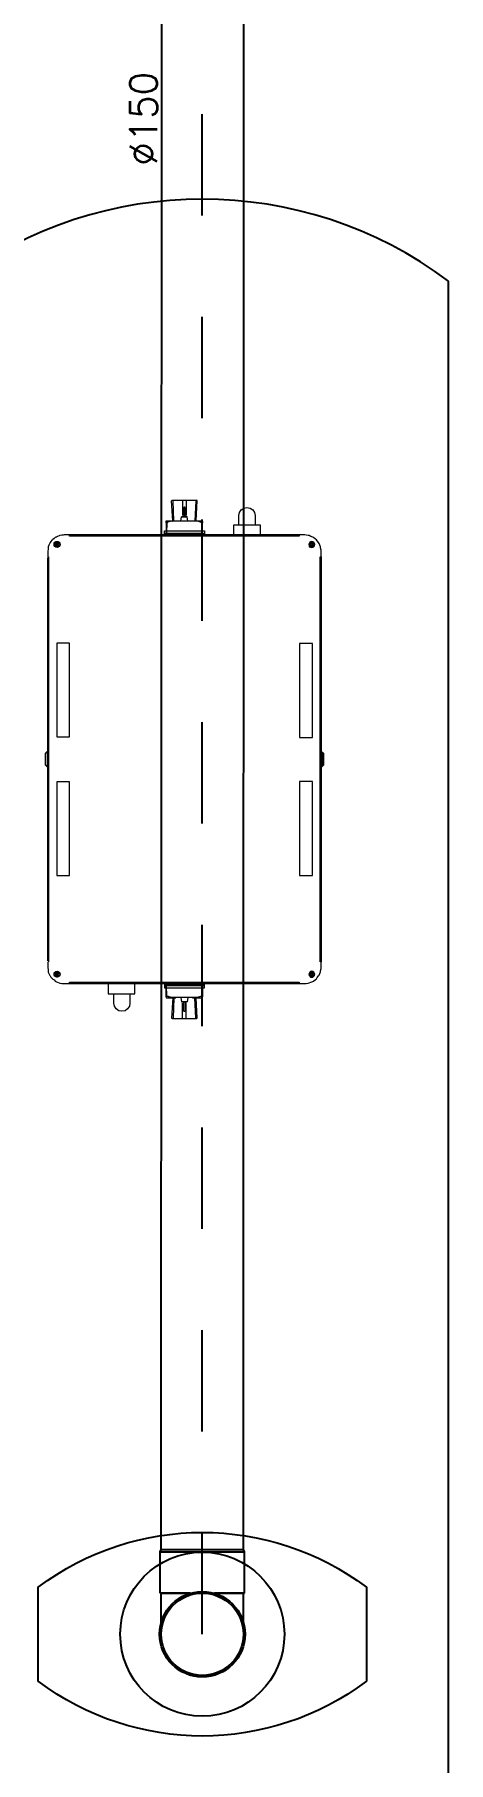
# Model space of a CAD drawing. Header units: millimetres. Extents: x 1111 to 1959, y -391 to -319.
# Drawn here: x 1527.572 to 1528.593, y -372.839 to -368.576 of the extents above; entities that cross this region are included whole.
import ezdxf
from ezdxf.enums import TextEntityAlignment as Align

# ---------------------------------------------------------------- set-up
doc = ezdxf.new("R2010")
doc.units = ezdxf.units.MM
doc.linetypes.add('LS', pattern=[0.5, 0.25, -0.25])
for name, color, linetype in [('08', 8, 'Continuous'), ('ARQ-PENA-FINA-CINZA', 8, 'Continuous'), ('LINHA_SIMETRIA', 8, 'LS'), ('Texto-Tubos', 7, 'Continuous'), ('TigreCad', 2, 'Continuous'), ('Tinterno', 9, 'Continuous')]:
    doc.layers.add(name, color=color, linetype=linetype)
doc.styles.add('TCTUBOS-TXT', font='txt.shx')

# ---------------------------------------------------------------- blocks, each defined once
blk = doc.blocks.new('BOMBA SUPERIOR')
at = {"layer": 'ARQ-PENA-FINA-CINZA', "lineweight": 5}
for p, q in [((807.7418351463534, 416.1247207604098), (807.7450471377882, 416.1279327518445)), ((807.7418351463534, 416.1236500965983), (807.7450471377882, 416.126862088033)), ((807.7450471377882, 416.1279327518445), (807.7669957459253, 416.1279327518445)), ((807.7450471377882, 416.126862088033), (807.7669957459253, 416.126862088033)), ((807.7669957459253, 416.1279327518445), (807.7702077373599, 416.1247207604098)), ((807.7669957459253, 416.126862088033), (807.7702077373599, 416.1236500965983)), ((807.3467580585591, 416.1006308246497), (807.3462227266533, 416.0979541651207)), ((807.3462227266533, 416.0979541651207), (807.3462227266533, 416.0936715098745)), ((807.3472933904648, 416.1027721522728), (807.3467580585591, 416.1017014884612)), ((807.3467580585591, 416.1017014884612), (807.3467580585591, 416.1006308246497)), ((807.3483640542764, 416.1054488118017), (807.3472933904648, 416.1027721522728)), ((807.3494347180881, 416.1075901394249), (807.3483640542764, 416.1054488118017)), ((807.3499700499938, 416.1086608032364), (807.3494347180881, 416.1075901394249)), ((807.3505053818996, 416.1097314670481), (807.3499700499938, 416.1086608032364)), ((807.3526467095227, 416.1118727946711), (807.3505053818996, 416.1097314670481)), ((807.3542527052399, 416.1140141222943), (807.3526467095227, 416.1118727946711)), ((807.3547880371457, 416.1150847861058), (807.3542527052399, 416.1140141222943)), ((807.3558587009575, 416.1161554499174), (807.3547880371457, 416.1150847861058)), ((807.3580000285806, 416.1177614456347), (807.3558587009575, 416.1161554499174)), ((807.3601413562037, 416.1193674413522), (807.3580000285806, 416.1177614456347)), ((807.3606766881093, 416.1091961351422), (807.3596060242978, 416.1065194756132)), ((807.3596060242978, 416.1065194756132), (807.3606766881093, 416.1043781479902)), ((807.3606766881093, 416.1199027732578), (807.3601413562037, 416.1193674413522)), ((807.362282683827, 416.1204381051637), (807.3606766881093, 416.1199027732578)), ((807.3633533476384, 416.1102667989537), (807.3606766881093, 416.1091961351422)), ((807.3606766881093, 416.1043781479902), (807.3633533476384, 416.1033074841786)), ((807.3612120200153, 416.1059841437075), (807.3612120200153, 416.1070548075191)), ((807.3612120200153, 416.1070548075191), (807.3628180157324, 416.1070548075191)), ((807.3612120200153, 416.1059841437075), (807.3612120200153, 416.1070548075191)), ((807.3628180157324, 416.1059841437075), (807.3612120200153, 416.1059841437075)), ((807.3644240114501, 416.1215087689752), (807.362282683827, 416.1204381051637)), ((807.3638886795441, 416.1086608032364), (807.3628180157324, 416.1086608032364)), ((807.3628180157324, 416.1086608032364), (807.3633533476384, 416.1086608032364)), ((807.3628180157324, 416.1070548075191), (807.3628180157324, 416.1086608032364)), ((807.3628180157324, 416.1086608032364), (807.3638886795441, 416.1086608032364)), ((807.3628180157324, 416.1049134798959), (807.3628180157324, 416.1059841437075)), ((807.3633533476384, 416.1049134798959), (807.3628180157324, 416.1049134798959)), ((807.3628180157324, 416.1049134798959), (807.3638886795441, 416.1049134798959)), ((807.3638886795441, 416.1049134798959), (807.3628180157324, 416.1049134798959)), ((807.3654946752615, 416.1091961351422), (807.3633533476384, 416.1102667989537)), ((807.3633533476384, 416.1033074841786), (807.3654946752615, 416.1043781479902)), ((807.3644240114501, 416.1086608032364), (807.3638886795441, 416.1086608032364)), ((807.3638886795441, 416.1086608032364), (807.3638886795441, 416.1070548075191)), ((807.3638886795441, 416.1070548075191), (807.3649593433555, 416.1070548075191)), ((807.3649593433555, 416.1059841437075), (807.3638886795441, 416.1059841437075)), ((807.3638886795441, 416.1059841437075), (807.3638886795441, 416.1049134798959)), ((807.3638886795441, 416.1049134798959), (807.3644240114501, 416.1049134798959)), ((807.3671006709787, 416.1225794327867), (807.3644240114501, 416.1215087689752)), ((807.3649593433555, 416.1070548075191), (807.3649593433555, 416.1059841437075)), ((807.3649593433555, 416.1070548075191), (807.3649593433555, 416.1059841437075)), ((807.3665653390731, 416.1065194756132), (807.3654946752615, 416.1091961351422)), ((807.3654946752615, 416.1043781479902), (807.3665653390731, 416.1065194756132)), ((807.3681713347902, 416.1231147646926), (807.3671006709787, 416.1225794327867)), ((807.371918658131, 416.1231147646926), (807.3681713347902, 416.1231147646926)), ((807.3745953176598, 416.1236500965983), (807.371918658131, 416.1231147646926)), ((807.3762013133771, 416.1236500965983), (807.3745953176598, 416.1236500965983)), ((807.3858372876812, 416.1236500965983), (807.3762013133771, 416.1236500965983)), ((807.3858372876812, 416.1215087689752), (808.125668122799, 416.1215087689752)), ((807.3874432833984, 416.1236500965983), (808.1245974589874, 416.1236500965983)), ((807.7145332191587, 416.1070548075191), (807.5432270093083, 416.1070548075191)), ((807.5432270093083, 416.1070548075191), (807.5432270093083, 416.0840355355705)), ((807.7145332191587, 416.0840355355705), (807.7145332191587, 416.1070548075191)), ((807.7429058101651, 416.1247207604098), (807.7418351463534, 416.1247207604098)), ((807.7418351463534, 416.1247207604098), (807.7418351463534, 416.1236500965983)), ((807.7702077373599, 416.1247207604098), (807.7691370735484, 416.1247207604098)), ((807.7702077373599, 416.1236500965983), (807.7702077373599, 416.1247207604098)), ((807.9682805424992, 416.1070548075191), (807.7969743326489, 416.1070548075191)), ((807.7969743326489, 416.1070548075191), (807.7969743326489, 416.0840355355705)), ((807.9682805424992, 416.0840355355705), (807.9682805424992, 416.1070548075191)), ((808.1358394290088, 416.1236500965983), (808.125668122799, 416.1236500965983)), ((808.1369100928205, 416.1236500965983), (808.1358394290088, 416.1236500965983)), ((808.1395867523493, 416.1231147646926), (808.1369100928205, 416.1236500965983)), ((808.1433340756897, 416.1231147646926), (808.1395867523493, 416.1231147646926)), ((808.1444047395012, 416.1225794327867), (808.1433340756897, 416.1231147646926)), ((808.1470813990303, 416.1215087689752), (808.1444047395012, 416.1225794327867)), ((808.1460107352185, 416.1091961351422), (808.1449400714071, 416.1065194756132)), ((808.1449400714071, 416.1065194756132), (808.1460107352185, 416.1043781479902)), ((808.1486873947476, 416.1102667989537), (808.1460107352185, 416.1091961351422)), ((808.1460107352185, 416.1043781479902), (808.1486873947476, 416.1033074841786)), ((808.1476167309361, 416.1070548075191), (808.1465460671243, 416.1070548075191)), ((808.1465460671243, 416.1070548075191), (808.1465460671243, 416.1059841437075)), ((808.1465460671243, 416.1059841437075), (808.1465460671243, 416.1070548075191)), ((808.1465460671243, 416.1059841437075), (808.1476167309361, 416.1059841437075)), ((808.1497580585593, 416.1204381051637), (808.1470813990303, 416.1215087689752)), ((808.1481520628416, 416.1086608032364), (808.1476167309361, 416.1086608032364)), ((808.1476167309361, 416.1086608032364), (808.1476167309361, 416.1070548075191)), ((808.1476167309361, 416.1086608032364), (808.1492227266533, 416.1086608032364)), ((808.1476167309361, 416.1059841437075), (808.1476167309361, 416.1049134798959)), ((808.1476167309361, 416.1049134798959), (808.1481520628416, 416.1049134798959)), ((808.1492227266533, 416.1049134798959), (808.1476167309361, 416.1049134798959)), ((808.1492227266533, 416.1086608032364), (808.1481520628416, 416.1086608032364)), ((808.1481520628416, 416.1049134798959), (808.1492227266533, 416.1049134798959)), ((808.1508287223708, 416.1091961351422), (808.1486873947476, 416.1102667989537)), ((808.1486873947476, 416.1033074841786), (808.1508287223708, 416.1043781479902)), ((808.1497580585593, 416.1086608032364), (808.1492227266533, 416.1086608032364)), ((808.1492227266533, 416.1086608032364), (808.1492227266533, 416.1070548075191)), ((808.1492227266533, 416.1070548075191), (808.1502933904648, 416.1070548075191)), ((808.1502933904648, 416.1059841437075), (808.1492227266533, 416.1059841437075)), ((808.1492227266533, 416.1059841437075), (808.1492227266533, 416.1049134798959)), ((808.1492227266533, 416.1049134798959), (808.1497580585593, 416.1049134798959)), ((808.1508287223708, 416.1199027732578), (808.1497580585593, 416.1204381051637)), ((808.1502933904648, 416.1059841437075), (808.1502933904648, 416.1070548075191)), ((808.1502933904648, 416.1070548075191), (808.1502933904648, 416.1059841437075)), ((808.1518993861822, 416.1193674413522), (808.1508287223708, 416.1199027732578)), ((808.1518993861822, 416.1065194756132), (808.1508287223708, 416.1091961351422)), ((808.1508287223708, 416.1043781479902), (808.1518993861822, 416.1065194756132)), ((808.1540407138056, 416.1177614456347), (808.1518993861822, 416.1193674413522)), ((808.1561820414287, 416.1161554499174), (808.1540407138056, 416.1177614456347)), ((808.1567173733342, 416.1150847861058), (808.1561820414287, 416.1161554499174)), ((808.1577880371457, 416.1140141222943), (808.1567173733342, 416.1150847861058)), ((808.1593940328634, 416.1118727946711), (808.1577880371457, 416.1140141222943)), ((808.1610000285804, 416.1097314670481), (808.1593940328634, 416.1118727946711)), ((808.1615353604863, 416.1086608032364), (808.1610000285804, 416.1097314670481)), ((808.1620706923921, 416.1075901394249), (808.1615353604863, 416.1086608032364)), ((808.1631413562035, 416.1054488118017), (808.1620706923921, 416.1075901394249)), ((808.1642120200153, 416.1027721522728), (808.1631413562035, 416.1054488118017)), ((808.1647473519209, 416.1017014884612), (808.1642120200153, 416.1027721522728)), ((808.1647473519209, 416.1006308246497), (808.1647473519209, 416.1017014884612)), ((808.1652826838267, 416.0979541651207), (808.1647473519209, 416.1006308246497)), ((808.1652826838267, 416.0952775055918), (808.1652826838267, 416.0979541651207)), ((808.1658180157326, 416.0936715098745), (808.1652826838267, 416.0952775055918)), ((807.3462227266533, 416.0936715098745), (807.3462227266533, 415.6536297539859)), ((807.3462227266533, 416.0829648717589), (807.3462227266533, 416.0840355355705)), ((807.3462227266533, 416.0840355355705), (807.3483640542764, 416.0840355355705)), ((807.3467580585591, 416.0829648717589), (807.3462227266533, 416.0829648717589)), ((807.3483640542764, 416.0840355355705), (807.3483640542764, 415.663799989532)), ((807.5432270093083, 416.0840355355705), (807.7145332191587, 416.0840355355705)), ((807.7969743326489, 416.0840355355705), (807.9682805424992, 416.0840355355705)), ((808.1636766881095, 415.663799989532), (808.1636766881095, 416.0840355355705)), ((808.1636766881095, 416.0840355355705), (808.1658180157326, 416.0840355355705)), ((808.1652826838267, 416.0840355355705), (808.1652826838267, 416.0829648717589)), ((808.1652826838267, 416.0829648717589), (808.1658180157326, 416.0829648717589)), ((808.1658180157326, 415.6536297539859), (808.1658180157326, 416.0936715098745)), ((807.2996488508504, 415.9983824306453), (807.3044668380023, 416.0015944220801)), ((807.3044668380023, 416.0015944220801), (807.310355488966, 416.0026650858917)), ((807.310355488966, 416.0026650858917), (807.3274861099509, 416.0026650858917)), ((807.3274861099509, 416.0133717240074), (807.3274861099509, 415.9641211886754)), ((807.3456873947473, 416.0133717240074), (807.3274861099509, 416.0133717240074)), ((807.3456873947473, 415.9641211886754), (807.3456873947473, 416.0133717240074)), ((807.2953661956043, 415.9882111244355), (807.2964368594156, 415.9935644434934)), ((807.2964368594156, 415.9823224734719), (807.2953661956043, 415.9882111244355)), ((807.2964368594156, 415.9935644434934), (807.2996488508504, 415.9983824306453)), ((807.2996488508504, 415.97750448632), (807.2964368594156, 415.9823224734719)), ((807.3044668380023, 415.9742924948853), (807.2996488508504, 415.97750448632)), ((807.310355488966, 415.9732218310737), (807.3044668380023, 415.9742924948853)), ((807.3274861099509, 415.9732218310737), (807.310355488966, 415.9732218310737)), ((807.3274861099509, 415.9641211886754), (807.3456873947473, 415.9641211886754)), ((807.3205267951757, 415.9068406747567), (807.31999146327, 415.9063053428511)), ((807.31999146327, 415.9063053428511), (807.3205267951757, 415.9063053428511)), ((807.31999146327, 415.9063053428511), (807.31999146327, 415.8897100537717)), ((807.3210621270814, 415.9068406747567), (807.3205267951757, 415.9068406747567)), ((807.3232034547046, 415.9068406747567), (807.3210621270814, 415.9068406747567)), ((807.3215974589873, 415.9068406747567), (807.3419400714072, 415.9068406747567)), ((807.3232034547046, 415.9052346790394), (807.3237387866104, 415.9057700109451)), ((807.3237387866104, 415.9057700109451), (807.3419400714072, 415.9063053428511)), ((807.3456873947473, 415.9100526661914), (807.3381927480666, 415.9100526661914)), ((807.3381927480666, 415.9100526661914), (807.3381927480666, 415.8372475270052)), ((807.3419400714072, 415.9068406747567), (807.3419400714072, 415.9073760066625)), ((807.3419400714072, 415.9073760066625), (807.3424754033127, 415.9073760066625)), ((807.3419400714072, 415.9063053428511), (807.3424754033127, 415.9063053428511)), ((807.3430107352185, 415.9089820023798), (807.3424754033127, 415.9084466704741)), ((807.3424754033127, 415.9084466704741), (807.3424754033127, 415.8393888546283)), ((807.3424754033127, 415.9063053428511), (807.3424754033127, 415.9068406747567)), ((807.3440813990303, 415.9089820023798), (807.3430107352185, 415.9089820023798)), ((807.3440813990303, 415.8388535227224), (807.3440813990303, 415.9089820023798)), ((807.3440813990303, 415.9089820023798), (807.3456873947473, 415.9089820023798)), ((807.3456873947473, 415.8222582336434), (807.3456873947473, 415.9250419595533)), ((807.3456873947473, 415.8372475270052), (807.3456873947473, 415.9100526661914)), ((807.3456873947473, 415.8388535227224), (807.3456873947473, 415.9089820023798)), ((807.3456873947473, 415.9089820023798), (807.3456873947473, 415.8388535227224)), ((808.1658180157326, 415.8222582336434), (808.1658180157326, 415.9250419595533)), ((808.1658180157326, 415.8372475270052), (808.1658180157326, 415.9100526661914)), ((808.1658180157326, 415.9100526661914), (808.1733126624135, 415.9100526661914)), ((808.1658180157326, 415.8388535227224), (808.1658180157326, 415.9089820023798)), ((808.1658180157326, 415.9089820023798), (808.1658180157326, 415.8388535227224)), ((808.1674240114501, 415.9089820023798), (808.1658180157326, 415.9089820023798)), ((808.1674240114501, 415.9089820023798), (808.1684946752615, 415.9089820023798)), ((808.1674240114501, 415.8388535227224), (808.1674240114501, 415.9089820023798)), ((808.1684946752615, 415.9089820023798), (808.1690300071672, 415.9084466704741)), ((808.1690300071672, 415.9084466704741), (808.1690300071672, 415.8393888546283)), ((808.1695653390732, 415.9073760066625), (808.1690300071672, 415.9073760066625)), ((808.1690300071672, 415.9063053428511), (808.1690300071672, 415.9068406747567)), ((808.1695653390732, 415.9063053428511), (808.1690300071672, 415.9063053428511)), ((808.1695653390732, 415.9068406747567), (808.1695653390732, 415.9073760066625)), ((808.1899079514927, 415.9068406747567), (808.1695653390732, 415.9068406747567)), ((808.1877666238696, 415.9057700109451), (808.1695653390732, 415.9063053428511)), ((808.1733126624135, 415.9100526661914), (808.1733126624135, 415.8372475270052)), ((808.1883019557753, 415.9052346790394), (808.1877666238696, 415.9057700109451)), ((808.1883019557753, 415.9068406747567), (808.1904432833984, 415.9068406747567)), ((808.1904432833984, 415.9068406747567), (808.1909786153044, 415.9068406747567)), ((808.1909786153044, 415.9068406747567), (808.19151394721, 415.9063053428511)), ((808.19151394721, 415.9063053428511), (808.1920492791158, 415.9063053428511)), ((808.19151394721, 415.9063053428511), (808.19151394721, 415.8897100537717)), ((807.2825182298654, 415.8966693685469), (807.2819828979594, 415.8961340366412)), ((807.2819828979594, 415.8961340366412), (807.2819828979594, 415.8517014884613)), ((807.2825182298654, 415.8950633728295), (807.2819828979594, 415.8955987047353)), ((807.2819828979594, 415.8763267561272), (807.2825182298654, 415.876862088033)), ((807.2830535617711, 415.8972047004527), (807.2825182298654, 415.8966693685469)), ((807.2830535617711, 415.8945280409238), (807.2825182298654, 415.8950633728295)), ((807.2825182298654, 415.876862088033), (807.2830535617711, 415.8773974199386)), ((807.31999146327, 415.8950633728295), (807.2830535617711, 415.8972047004527)), ((807.31999146327, 415.8929220452064), (807.2830535617711, 415.8945280409238)), ((807.2830535617711, 415.8773974199386), (807.310355488966, 415.8773974199386)), ((807.2948308636983, 415.874185428504), (807.2953661956043, 415.8747207604098)), ((807.2948308636983, 415.8731147646926), (807.2948308636983, 415.874185428504)), ((807.2953661956043, 415.8747207604098), (807.3114261527776, 415.8747207604098)), ((807.3119614846833, 415.8784680837503), (807.3124968165893, 415.8779327518446)), ((807.3205267951757, 415.8800740794677), (807.3124968165893, 415.8790034156561)), ((807.3124968165893, 415.8790034156561), (807.3124968165893, 415.8688321094463)), ((807.3124968165893, 415.8688321094463), (807.3124968165893, 415.8790034156561)), ((807.3124968165893, 415.8779327518446), (807.3124968165893, 415.876862088033)), ((807.3124968165893, 415.8747207604098), (807.3124968165893, 415.874185428504)), ((807.31999146327, 415.903628683322), (807.31999146327, 415.9030933514163)), ((807.3205267951757, 415.9030933514163), (807.31999146327, 415.9030933514163)), ((807.31999146327, 415.9030933514163), (807.3205267951757, 415.9030933514163)), ((807.3205267951757, 415.8950633728295), (807.31999146327, 415.8950633728295)), ((807.31999146327, 415.8950633728295), (807.3205267951757, 415.8950633728295)), ((807.31999146327, 415.8897100537717), (807.3205267951757, 415.8897100537717)), ((807.3205267951757, 415.9030933514163), (807.3210621270814, 415.9030933514163)), ((807.3205267951757, 415.8966693685469), (807.3210621270814, 415.8993460280758)), ((807.3205267951757, 415.8918513813948), (807.3205267951757, 415.8966693685469)), ((807.3205267951757, 415.8955987047353), (807.3205267951757, 415.8950633728295)), ((807.3205267951757, 415.8559841437075), (807.3205267951757, 415.8918513813948)), ((807.3210621270814, 415.8993460280758), (807.3215974589873, 415.9014873556989)), ((807.3215974589873, 415.9014873556989), (807.3221327908933, 415.9030933514163)), ((807.3221327908933, 415.9030933514163), (807.322668122799, 415.9046993471337)), ((807.322668122799, 415.9046993471337), (807.3232034547046, 415.9052346790394)), ((808.1888372876813, 415.9046993471337), (808.1883019557753, 415.9052346790394)), ((808.1899079514927, 415.9030933514163), (808.1888372876813, 415.9046993471337)), ((808.1899079514927, 415.9014873556989), (808.1899079514927, 415.9030933514163)), ((808.1904432833984, 415.8993460280758), (808.1899079514927, 415.9014873556989)), ((808.1909786153044, 415.8966693685469), (808.1904432833984, 415.8993460280758)), ((808.1909786153044, 415.9030933514163), (808.19151394721, 415.9030933514163)), ((808.19151394721, 415.9030933514163), (808.1909786153044, 415.9030933514163)), ((808.1909786153044, 415.8918513813948), (808.1909786153044, 415.8966693685469)), ((808.1909786153044, 415.8955987047353), (808.1909786153044, 415.8950633728295)), ((808.1909786153044, 415.8950633728295), (808.19151394721, 415.8950633728295)), ((808.1909786153044, 415.8559841437075), (808.1909786153044, 415.8918513813948)), ((808.19151394721, 415.8897100537717), (808.1909786153044, 415.8897100537717)), ((808.1909786153044, 415.8800740794677), (808.199008593891, 415.8790034156561)), ((808.19151394721, 415.903628683322), (808.19151394721, 415.9030933514163)), ((808.19151394721, 415.9030933514163), (808.1920492791158, 415.9030933514163)), ((808.19151394721, 415.8950633728295), (808.2284518487091, 415.8972047004527)), ((808.19151394721, 415.8950633728295), (808.1920492791158, 415.8950633728295)), ((808.19151394721, 415.8929220452064), (808.2284518487091, 415.8945280409238)), ((808.199008593891, 415.8790034156561), (808.199008593891, 415.8688321094463)), ((808.199008593891, 415.8688321094463), (808.199008593891, 415.8790034156561)), ((808.1995439257968, 415.8779327518446), (808.199008593891, 415.8773974199386)), ((808.199008593891, 415.8773974199386), (808.199008593891, 415.876862088033)), ((808.199008593891, 415.8747207604098), (808.1995439257968, 415.874185428504)), ((808.1995439257968, 415.8784680837503), (808.1995439257968, 415.8779327518446)), ((808.216139214876, 415.8747207604098), (808.2000792577024, 415.8747207604098)), ((808.2284518487091, 415.8773974199386), (808.2011499215141, 415.8773974199386)), ((808.2166745467817, 415.874185428504), (808.216139214876, 415.8747207604098)), ((808.2166745467817, 415.8731147646926), (808.2166745467817, 415.874185428504)), ((808.2284518487091, 415.8972047004527), (808.2289871806148, 415.8966693685469)), ((808.2284518487091, 415.8945280409238), (808.2289871806148, 415.8950633728295)), ((808.2289871806148, 415.876862088033), (808.2284518487091, 415.8773974199386)), ((808.2289871806148, 415.8966693685469), (808.2295225125205, 415.8961340366412)), ((808.2289871806148, 415.8950633728295), (808.2295225125205, 415.8955987047353)), ((808.2295225125205, 415.8763267561272), (808.2289871806148, 415.876862088033)), ((808.2295225125205, 415.8961340366412), (808.2295225125205, 415.8517014884613)), ((807.2819828979594, 415.8715087689752), (807.2825182298654, 415.8704381051637)), ((807.2819828979594, 415.8517014884613), (807.2825182298654, 415.8527721522728)), ((807.2819828979594, 415.8517014884613), (807.2825182298654, 415.8506308246497)), ((807.2825182298654, 415.8704381051637), (807.2830535617711, 415.8704381051637)), ((807.2825182298654, 415.8527721522728), (807.2830535617711, 415.8527721522728)), ((807.2825182298654, 415.8506308246497), (807.2830535617711, 415.8506308246497)), ((807.2830535617711, 415.8704381051637), (807.310355488966, 415.8704381051637)), ((807.2830535617711, 415.8527721522728), (807.31999146327, 415.8549134798959)), ((807.2830535617711, 415.8506308246497), (807.31999146327, 415.852236820367)), ((807.2953661956043, 415.8731147646926), (807.2948308636983, 415.8731147646926)), ((807.2953661956043, 415.8725794327867), (807.2953661956043, 415.8731147646926)), ((807.3114261527776, 415.8725794327867), (807.2953661956043, 415.8725794327867)), ((807.3124968165893, 415.8699027732579), (807.3119614846833, 415.8693674413522)), ((807.3124968165893, 415.8731147646926), (807.3124968165893, 415.8725794327867)), ((807.3124968165893, 415.8704381051637), (807.3124968165893, 415.8699027732579)), ((807.3124968165893, 415.8688321094463), (807.3130321484947, 415.8688321094463)), ((807.3205267951757, 415.8672261137289), (807.3124968165893, 415.8688321094463)), ((807.3205267951757, 415.8586608032364), (807.31999146327, 415.8586608032364)), ((807.31999146327, 415.8586608032364), (807.31999146327, 415.8415301822513)), ((807.31999146327, 415.852236820367), (807.31999146327, 415.8527721522728)), ((807.31999146327, 415.8527721522728), (807.3205267951757, 415.8527721522728)), ((807.3205267951757, 415.852236820367), (807.31999146327, 415.852236820367)), ((807.3205267951757, 415.8447421736861), (807.31999146327, 415.8442068417802)), ((807.31999146327, 415.8442068417802), (807.3205267951757, 415.8442068417802)), ((807.3205267951757, 415.8511661565555), (807.3205267951757, 415.8559841437075)), ((807.3210621270814, 415.8484894970265), (807.3205267951757, 415.8511661565555)), ((807.3215974589873, 415.8463481694034), (807.3210621270814, 415.8484894970265)), ((807.3221327908933, 415.8442068417802), (807.3215974589873, 415.8463481694034)), ((807.322668122799, 415.8431361779687), (807.3221327908933, 415.8442068417802)), ((807.3232034547046, 415.8420655141571), (807.322668122799, 415.8431361779687)), ((808.1883019557753, 415.8420655141571), (808.1888372876813, 415.8431361779687)), ((808.1888372876813, 415.8431361779687), (808.1893726195868, 415.8442068417802)), ((808.1893726195868, 415.8442068417802), (808.1899079514927, 415.8463481694034)), ((808.1899079514927, 415.8463481694034), (808.1904432833984, 415.8484894970265)), ((808.1904432833984, 415.8484894970265), (808.1909786153044, 415.8511661565555)), ((808.1909786153044, 415.8672261137289), (808.199008593891, 415.8688321094463)), ((808.1909786153044, 415.8586608032364), (808.19151394721, 415.8586608032364)), ((808.1909786153044, 415.8511661565555), (808.1909786153044, 415.8559841437075)), ((808.1909786153044, 415.852236820367), (808.19151394721, 415.852236820367)), ((808.1909786153044, 415.8447421736861), (808.19151394721, 415.8442068417802)), ((808.19151394721, 415.8586608032364), (808.19151394721, 415.8415301822513)), ((808.2284518487091, 415.8527721522728), (808.19151394721, 415.8549134798959)), ((808.19151394721, 415.852236820367), (808.19151394721, 415.8527721522728)), ((808.19151394721, 415.8527721522728), (808.1920492791158, 415.8527721522728)), ((808.19151394721, 415.852236820367), (808.2284518487091, 415.8506308246497)), ((808.19151394721, 415.8442068417802), (808.1920492791158, 415.8442068417802)), ((808.1995439257968, 415.8731147646926), (808.199008593891, 415.8731147646926)), ((808.199008593891, 415.8731147646926), (808.199008593891, 415.8725794327867)), ((808.199008593891, 415.8704381051637), (808.199008593891, 415.8699027732579)), ((808.199008593891, 415.8699027732579), (808.1995439257968, 415.8699027732579)), ((808.199008593891, 415.8688321094463), (808.1995439257968, 415.8688321094463)), ((808.1995439257968, 415.8699027732579), (808.1995439257968, 415.8693674413522)), ((808.2000792577024, 415.8725794327867), (808.216139214876, 415.8725794327867)), ((808.2284518487091, 415.8704381051637), (808.2011499215141, 415.8704381051637)), ((808.216139214876, 415.8725794327867), (808.216139214876, 415.8731147646926)), ((808.216139214876, 415.8731147646926), (808.2166745467817, 415.8731147646926)), ((808.2289871806148, 415.8704381051637), (808.2284518487091, 415.8704381051637)), ((808.2289871806148, 415.8527721522728), (808.2284518487091, 415.8527721522728)), ((808.2284518487091, 415.8506308246497), (808.2289871806148, 415.8506308246497)), ((808.2295225125205, 415.8715087689752), (808.2289871806148, 415.8704381051637)), ((808.2295225125205, 415.8517014884613), (808.2289871806148, 415.8527721522728)), ((808.2289871806148, 415.8506308246497), (808.2295225125205, 415.8517014884613)), ((807.31999146327, 415.8415301822513), (807.31999146327, 415.8409948503456)), ((807.31999146327, 415.8409948503456), (807.3205267951757, 415.8409948503456)), ((807.3205267951757, 415.8409948503456), (807.3210621270814, 415.8404595184398)), ((807.3210621270814, 415.8404595184398), (807.3215974589873, 415.8404595184398)), ((807.3419400714072, 415.8404595184398), (807.3215974589873, 415.8404595184398)), ((807.3215974589873, 415.8404595184398), (807.3232034547046, 415.8404595184398)), ((807.3237387866104, 415.8420655141571), (807.3232034547046, 415.8420655141571)), ((807.3419400714072, 415.8409948503456), (807.3237387866104, 415.8420655141571)), ((807.3381927480666, 415.8372475270052), (807.3456873947473, 415.8372475270052)), ((807.3424754033127, 415.8409948503456), (807.3419400714072, 415.8409948503456)), ((807.3424754033127, 415.8404595184398), (807.3419400714072, 415.8404595184398)), ((807.3424754033127, 415.8393888546283), (807.3424754033127, 415.8388535227224)), ((807.3424754033127, 415.8388535227224), (807.3430107352185, 415.8388535227224)), ((807.3430107352185, 415.8388535227224), (807.3440813990303, 415.8388535227224)), ((807.3440813990303, 415.8388535227224), (807.3456873947473, 415.8388535227224)), ((807.3456873947473, 415.8388535227224), (807.3462227266533, 415.8388535227224)), ((808.1674240114501, 415.8388535227224), (808.1658180157326, 415.8388535227224)), ((808.1658180157326, 415.8388535227224), (808.1663533476383, 415.8388535227224)), ((808.1733126624135, 415.8372475270052), (808.1658180157326, 415.8372475270052)), ((808.1684946752615, 415.8388535227224), (808.1674240114501, 415.8388535227224)), ((808.1690300071672, 415.8388535227224), (808.1684946752615, 415.8388535227224)), ((808.1690300071672, 415.8409948503456), (808.1695653390732, 415.8409948503456)), ((808.1690300071672, 415.8404595184398), (808.1695653390732, 415.8404595184398)), ((808.1690300071672, 415.8393888546283), (808.1690300071672, 415.8388535227224)), ((808.1695653390732, 415.8409948503456), (808.1877666238696, 415.8420655141571)), ((808.1695653390732, 415.8404595184398), (808.1899079514927, 415.8404595184398)), ((808.1877666238696, 415.8420655141571), (808.1883019557753, 415.8420655141571)), ((808.1899079514927, 415.8404595184398), (808.1883019557753, 415.8404595184398)), ((808.1904432833984, 415.8404595184398), (808.1899079514927, 415.8404595184398)), ((808.1909786153044, 415.8409948503456), (808.1904432833984, 415.8404595184398)), ((808.19151394721, 415.8409948503456), (808.1909786153044, 415.8409948503456)), ((808.19151394721, 415.8415301822513), (808.19151394721, 415.8409948503456)), ((808.1840193005291, 415.783714336427), (808.1658180157326, 415.783714336427)), ((808.1658180157326, 415.783714336427), (808.1658180157326, 415.734463801095)), ((808.1840193005291, 415.734463801095), (808.1840193005291, 415.783714336427)), ((808.1840193005291, 415.7740783621229), (808.2011499215141, 415.7740783621229)), ((808.2011499215141, 415.7740783621229), (808.2070385724777, 415.7730076983114)), ((808.2070385724777, 415.7730076983114), (808.2118565596298, 415.7697957068767)), ((808.2118565596298, 415.7489177625511), (808.2070385724777, 415.7457057711164)), ((808.2118565596298, 415.7697957068767), (808.2150685510644, 415.7649777197246)), ((808.2150685510644, 415.7537357497032), (808.2118565596298, 415.7489177625511)), ((808.2150685510644, 415.7649777197246), (808.216139214876, 415.7596244006668)), ((808.216139214876, 415.7596244006668), (808.2150685510644, 415.7537357497032)), ((808.1658180157326, 415.734463801095), (808.1840193005291, 415.734463801095)), ((808.2011499215141, 415.7446351073048), (808.1840193005291, 415.7446351073048)), ((808.2070385724777, 415.7457057711164), (808.2011499215141, 415.7446351073048)), ((807.3462227266533, 415.663799989532), (807.3462227266533, 415.6648706533435)), ((807.3462227266533, 415.6648706533435), (807.3467580585591, 415.6648706533435)), ((807.3483640542764, 415.663799989532), (807.3462227266533, 415.663799989532)), ((807.3462227266533, 415.6536297539859), (807.3462227266533, 415.6509530944568)), ((807.7156038829703, 415.6632657282898), (807.5437623412145, 415.6632657282898)), ((807.5437623412145, 415.6632657282898), (807.5437623412145, 415.6397111244357)), ((807.7156038829703, 415.6397111244357), (807.7156038829703, 415.6632657282898)), ((807.9677452105935, 415.6632657282898), (807.7959036688375, 415.6632657282898)), ((807.7959036688375, 415.6632657282898), (807.7959036688375, 415.6397111244357)), ((807.9677452105935, 415.6397111244357), (807.9677452105935, 415.6632657282898)), ((808.1658180157326, 415.663799989532), (808.1636766881095, 415.663799989532)), ((808.1658180157326, 415.6648706533435), (808.1652826838267, 415.6648706533435)), ((808.1652826838267, 415.6648706533435), (808.1652826838267, 415.663799989532)), ((808.1652826838267, 415.6509530944568), (808.1658180157326, 415.6536297539859)), ((807.3462227266533, 415.6509530944568), (807.3467580585591, 415.6472057711165)), ((807.3467580585591, 415.6472057711165), (807.3472933904648, 415.6455997753991)), ((807.3472933904648, 415.6455997753991), (807.3483640542764, 415.6423877839645)), ((807.3483640542764, 415.6423877839645), (807.3499700499938, 415.6391757925298)), ((807.3499700499938, 415.6391757925298), (807.3505053818996, 415.6375697968124)), ((807.3505053818996, 415.6375697968124), (807.3531820414283, 415.6343578053776)), ((807.3531820414283, 415.6343578053776), (807.3547880371457, 415.6322164777546)), ((807.3547880371457, 415.6322164777546), (807.356929364769, 415.631145813943)), ((807.356929364769, 415.631145813943), (807.3601413562037, 415.6284691544141)), ((807.3580000285806, 415.6429231158702), (807.3574646966748, 415.6407817882471)), ((807.3574646966748, 415.6407817882471), (807.3580000285806, 415.638640460624)), ((807.3596060242978, 415.6445291115876), (807.3580000285806, 415.6407817882471)), ((807.3596060242978, 415.6445291115876), (807.3580000285806, 415.6429231158702)), ((807.3580000285806, 415.6407817882471), (807.3596060242978, 415.6370344649066)), ((807.3580000285806, 415.638640460624), (807.3596060242978, 415.6370344649066)), ((807.3633533476384, 415.6461351073048), (807.3596060242978, 415.6445291115876)), ((807.3606766881093, 415.6455997753991), (807.3596060242978, 415.6445291115876)), ((807.3606766881093, 415.6434584477761), (807.3596060242978, 415.6407817882471)), ((807.3596060242978, 415.6407817882471), (807.3606766881093, 415.6381051287182)), ((807.3596060242978, 415.6370344649066), (807.3606766881093, 415.635963801095)), ((807.3596060242978, 415.6370344649066), (807.3633533476384, 415.6354284691893)), ((807.3601413562037, 415.6284691544141), (807.3612120200153, 415.6273984906025)), ((807.3633533476384, 415.6461351073048), (807.3606766881093, 415.6455997753991)), ((807.3633533476384, 415.6445291115876), (807.3606766881093, 415.6434584477761)), ((807.3606766881093, 415.6381051287182), (807.3633533476384, 415.6370344649066)), ((807.3606766881093, 415.635963801095), (807.3633533476384, 415.6354284691893)), ((807.3612120200153, 415.6402464563414), (807.3612120200153, 415.6413171201529)), ((807.3612120200153, 415.6413171201529), (807.3628180157324, 415.6413171201529)), ((807.3612120200153, 415.6402464563414), (807.3612120200153, 415.6413171201529)), ((807.3628180157324, 415.6402464563414), (807.3612120200153, 415.6402464563414)), ((807.3612120200153, 415.6273984906025), (807.3644240114501, 415.626327826791)), ((807.3628180157324, 415.6413171201529), (807.3628180157324, 415.6429231158702)), ((807.3628180157324, 415.6429231158702), (807.3638886795441, 415.6429231158702)), ((807.3638886795441, 415.6423877839645), (807.3628180157324, 415.6423877839645)), ((807.3628180157324, 415.6423877839645), (807.3633533476384, 415.6423877839645)), ((807.3628180157324, 415.638640460624), (807.3628180157324, 415.6402464563414)), ((807.3633533476384, 415.638640460624), (807.3628180157324, 415.638640460624)), ((807.3628180157324, 415.638640460624), (807.3638886795441, 415.638640460624)), ((807.3638886795441, 415.638640460624), (807.3628180157324, 415.638640460624)), ((807.3665653390731, 415.6445291115876), (807.3633533476384, 415.6461351073048)), ((807.3671006709787, 415.6445291115876), (807.3633533476384, 415.6461351073048)), ((807.3654946752615, 415.6434584477761), (807.3633533476384, 415.6445291115876)), ((807.3633533476384, 415.6370344649066), (807.3654946752615, 415.6381051287182)), ((807.3633533476384, 415.6354284691893), (807.3665653390731, 415.6370344649066)), ((807.3633533476384, 415.6354284691893), (807.3671006709787, 415.6370344649066)), ((807.3638886795441, 415.6429231158702), (807.3638886795441, 415.6413171201529)), ((807.3644240114501, 415.6423877839645), (807.3638886795441, 415.6423877839645)), ((807.3638886795441, 415.6413171201529), (807.3649593433555, 415.6413171201529)), ((807.3649593433555, 415.6402464563414), (807.3638886795441, 415.6402464563414)), ((807.3638886795441, 415.6402464563414), (807.3638886795441, 415.638640460624)), ((807.3638886795441, 415.638640460624), (807.3644240114501, 415.638640460624)), ((807.3644240114501, 415.626327826791), (807.3676360028846, 415.6247218310737)), ((807.3649593433555, 415.6413171201529), (807.3649593433555, 415.6402464563414)), ((807.3649593433555, 415.6413171201529), (807.3649593433555, 415.6402464563414)), ((807.3665653390731, 415.6407817882471), (807.3654946752615, 415.6434584477761)), ((807.3654946752615, 415.6381051287182), (807.3665653390731, 415.6407817882471)), ((807.3681713347902, 415.6407817882471), (807.3665653390731, 415.6445291115876)), ((807.3665653390731, 415.6370344649066), (807.3681713347902, 415.6407817882471)), ((807.3681713347902, 415.6429231158702), (807.3671006709787, 415.6445291115876)), ((807.3671006709787, 415.6370344649066), (807.3681713347902, 415.638640460624)), ((807.3676360028846, 415.6247218310737), (807.369241998602, 415.6247218310737)), ((807.3687066666962, 415.6407817882471), (807.3681713347902, 415.6429231158702)), ((807.3681713347902, 415.638640460624), (807.3687066666962, 415.6407817882471)), ((807.369241998602, 415.6247218310737), (807.3735246538482, 415.6236511672621)), ((807.3735246538482, 415.6236511672621), (807.3762013133771, 415.6236511672621)), ((807.3762013133771, 415.6236511672621), (807.3858372876812, 415.6236511672621)), ((807.3858372876812, 415.6236511672621), (807.3858372876812, 415.6257924948851)), ((807.3858372876812, 415.6257924948851), (808.125668122799, 415.6257924948851)), ((807.3858372876812, 415.6236511672621), (807.3874432833984, 415.6236511672621)), ((807.3874432833984, 415.6236511672621), (807.3858372876812, 415.6236511672621)), ((808.1245974589874, 415.6236511672621), (807.3874432833984, 415.6236511672621)), ((807.3874432833984, 415.6236511672621), (807.3879786153043, 415.6236511672621)), ((807.5437623412145, 415.6397111244357), (807.7156038829703, 415.6397111244357)), ((807.7418351463534, 415.6225805034505), (807.7418351463534, 415.6236511672621)), ((807.7418351463534, 415.6236511672621), (807.7450471377882, 415.6204391758274)), ((807.7450471377882, 415.6193685120159), (807.7418351463534, 415.6225805034505)), ((807.7418351463534, 415.6225805034505), (807.7429058101651, 415.6225805034505)), ((807.7669957459253, 415.6204391758274), (807.7696724054542, 415.6236511672621)), ((807.7696724054542, 415.6225805034505), (807.7669957459253, 415.6193685120159)), ((807.7696724054542, 415.6225805034505), (807.7686017416428, 415.6225805034505)), ((807.7696724054542, 415.6236511672621), (807.7696724054542, 415.6225805034505)), ((807.7959036688375, 415.6397111244357), (807.9677452105935, 415.6397111244357)), ((808.1251327908931, 415.6236511672621), (808.1245974589874, 415.6236511672621)), ((808.1245974589874, 415.6236511672621), (808.1358394290088, 415.6236511672621)), ((808.125668122799, 415.6236511672621), (808.1245974589874, 415.6236511672621)), ((808.125668122799, 415.6257924948851), (808.125668122799, 415.6236511672621)), ((808.1358394290088, 415.6236511672621), (808.1379807566319, 415.6236511672621)), ((808.1379807566319, 415.6236511672621), (808.1422634118782, 415.6247218310737)), ((808.1422634118782, 415.6247218310737), (808.1438694075954, 415.6247218310737)), ((808.1433340756897, 415.6429231158702), (808.1427987437838, 415.6407817882471)), ((808.1427987437838, 415.6407817882471), (808.1433340756897, 415.638640460624)), ((808.1449400714071, 415.6445291115876), (808.1433340756897, 415.6407817882471)), ((808.1449400714071, 415.6445291115876), (808.1433340756897, 415.6429231158702)), ((808.1433340756897, 415.6407817882471), (808.1449400714071, 415.6370344649066)), ((808.1433340756897, 415.638640460624), (808.1449400714071, 415.6370344649066)), ((808.1470813990303, 415.6455997753991), (808.1438694075954, 415.6455997753991)), ((808.1438694075954, 415.6455997753991), (808.1438694075954, 415.6413171201529)), ((808.1438694075954, 415.6413171201529), (808.1470813990303, 415.6413171201529)), ((808.1438694075954, 415.6247218310737), (808.1470813990303, 415.626327826791)), ((808.1486873947476, 415.6461351073048), (808.1449400714071, 415.6445291115876)), ((808.1460107352185, 415.6455997753991), (808.1449400714071, 415.6445291115876)), ((808.1460107352185, 415.6434584477761), (808.1449400714071, 415.6407817882471)), ((808.1449400714071, 415.6407817882471), (808.1460107352185, 415.6381051287182)), ((808.1449400714071, 415.6370344649066), (808.1460107352185, 415.635963801095)), ((808.1449400714071, 415.6370344649066), (808.1486873947476, 415.6354284691893)), ((808.1486873947476, 415.6461351073048), (808.1460107352185, 415.6455997753991)), ((808.1486873947476, 415.6445291115876), (808.1460107352185, 415.6434584477761)), ((808.1460107352185, 415.6381051287182), (808.1486873947476, 415.6370344649066)), ((808.1460107352185, 415.635963801095), (808.1486873947476, 415.6354284691893)), ((808.1465460671243, 415.6413171201529), (808.1465460671243, 415.6402464563414)), ((808.1465460671243, 415.6402464563414), (808.1465460671243, 415.6413171201529)), ((808.1465460671243, 415.6413171201529), (808.1476167309361, 415.6413171201529)), ((808.1465460671243, 415.6402464563414), (808.1476167309361, 415.6402464563414)), ((808.1470813990303, 415.6413171201529), (808.1470813990303, 415.6455997753991)), ((808.1470813990303, 415.626327826791), (808.1502933904648, 415.6273984906025)), ((808.1476167309361, 415.6413171201529), (808.1476167309361, 415.6429231158702)), ((808.1476167309361, 415.6429231158702), (808.1492227266533, 415.6429231158702)), ((808.1481520628416, 415.6423877839645), (808.1476167309361, 415.6423877839645)), ((808.1476167309361, 415.6402464563414), (808.1476167309361, 415.638640460624)), ((808.1476167309361, 415.638640460624), (808.1481520628416, 415.638640460624)), ((808.1492227266533, 415.638640460624), (808.1476167309361, 415.638640460624)), ((808.1492227266533, 415.6423877839645), (808.1481520628416, 415.6423877839645)), ((808.1481520628416, 415.638640460624), (808.1492227266533, 415.638640460624)), ((808.1518993861822, 415.6445291115876), (808.1486873947476, 415.6461351073048)), ((808.1524347180879, 415.6445291115876), (808.1486873947476, 415.6461351073048)), ((808.1508287223708, 415.6434584477761), (808.1486873947476, 415.6445291115876)), ((808.1486873947476, 415.6370344649066), (808.1508287223708, 415.6381051287182)), ((808.1486873947476, 415.6354284691893), (808.1518993861822, 415.6370344649066)), ((808.1486873947476, 415.6354284691893), (808.1524347180879, 415.6370344649066)), ((808.1492227266533, 415.6429231158702), (808.1492227266533, 415.6413171201529)), ((808.1497580585593, 415.6423877839645), (808.1492227266533, 415.6423877839645)), ((808.1492227266533, 415.6413171201529), (808.1502933904648, 415.6413171201529)), ((808.1502933904648, 415.6402464563414), (808.1492227266533, 415.6402464563414)), ((808.1492227266533, 415.6402464563414), (808.1492227266533, 415.638640460624)), ((808.1492227266533, 415.638640460624), (808.1497580585593, 415.638640460624)), ((808.1502933904648, 415.6402464563414), (808.1502933904648, 415.6413171201529)), ((808.1502933904648, 415.6413171201529), (808.1502933904648, 415.6402464563414)), ((808.1502933904648, 415.6273984906025), (808.1518993861822, 415.6284691544141)), ((808.1518993861822, 415.6407817882471), (808.1508287223708, 415.6434584477761)), ((808.1508287223708, 415.6381051287182), (808.1518993861822, 415.6407817882471)), ((808.1535053818995, 415.6407817882471), (808.1518993861822, 415.6445291115876)), ((808.1518993861822, 415.6370344649066), (808.1535053818995, 415.6407817882471)), ((808.1518993861822, 415.6284691544141), (808.1551113776169, 415.631145813943)), ((808.1535053818995, 415.6429231158702), (808.1524347180879, 415.6445291115876)), ((808.1524347180879, 415.6370344649066), (808.1535053818995, 415.638640460624)), ((808.1540407138056, 415.6407817882471), (808.1535053818995, 415.6429231158702)), ((808.1535053818995, 415.638640460624), (808.1540407138056, 415.6407817882471)), ((808.1551113776169, 415.631145813943), (808.1567173733342, 415.6322164777546)), ((808.1567173733342, 415.6322164777546), (808.1583233690518, 415.6343578053776)), ((808.1583233690518, 415.6343578053776), (808.1610000285804, 415.6375697968124)), ((808.1610000285804, 415.6375697968124), (808.1615353604863, 415.6391757925298)), ((808.1615353604863, 415.6391757925298), (808.1631413562035, 415.6423877839645)), ((808.1631413562035, 415.6423877839645), (808.1647473519209, 415.6455997753991)), ((808.1647473519209, 415.6472057711165), (808.1652826838267, 415.6509530944568)), ((808.1647473519209, 415.6455997753991), (808.1647473519209, 415.6472057711165)), ((807.7450471377882, 415.6204391758274), (807.7669957459253, 415.6204391758274)), ((807.7669957459253, 415.6193685120159), (807.7450471377882, 415.6193685120159))]:
    blk.add_line(p, q, dxfattribs=at)
for centre, radius in [((807.3632462812574, 416.1065194756132), 0.0054603854389743), ((807.3630474436923, 416.1067871415661), 0.0051308776099734), ((808.1485803283667, 416.1065194756132), 0.00546038543897), ((808.1483814908013, 416.1067871415661), 0.0051308776099852)]:
    blk.add_circle(centre, radius, dxfattribs=at)
blk = doc.blocks.new('j9n150s')
at = {"layer": 'TigreCad'}
for p, q in [((21.96411846626256, 74.99999999999997), (75, 74.99999999999997)), ((21.96411846626245, -75.00000000000003), (75, -75.00000000000003))]:
    blk.add_line(p, q, dxfattribs=at)
blk.add_circle((0, -2.84e-14), 78.15000000000009, dxfattribs=at)
at = {"layer": 'Tinterno'}
for p, q in [((75, 21.96411846626251), (75, 74.99999999999997)), ((75, -75.00000000000003), (75, -21.96411846626228))]:
    blk.add_line(p, q, dxfattribs=at)
blk.add_circle((0, -2.84e-14), 75.15, dxfattribs=at)
blk = doc.blocks.new('11031501p')
at = {"layer": 'TigreCad'}
for p, q in [((0, 77.29999999999998), (75.51628314259159, 77.29999999999998)), ((0, 77.29999999999998), (0, -77.29999999999998)), ((75.51628314259159, 77.29999999999998), (79.5, 75)), ((79.5, 75), (79.5, -75.00000000000001)), ((0, -77.29999999999998), (75.51628314259159, -77.29999999999998)), ((75.51628314259159, -77.29999999999998), (79.5, -75.00000000000001))]:
    blk.add_line(p, q, dxfattribs=at)
at = {"layer": 'Tinterno'}
blk.add_line((75.51628314259159, 77.29999999999998), (75.51628314259159, -77.29999999999998), dxfattribs=at)

msp = doc.modelspace()

# ---------------------------------------------------------------- linework, layer by layer
at = {"layer": '08'}
for points in [[(1528.593119405601, -369.1842715965045, 0.3333333294355927), (1527.378119397345, -369.1842715984891), (1527.378119406165, -374.5842716051029, 0.3333333225249103), (1528.593119394269, -374.5842716089724)], [(1528.390619404141, -372.6384744124529, -0.3333333333333522), (1527.580619405913, -372.6384744117445), (1527.58061940511, -372.4062744124334, -0.3333333333333521), (1528.390619405467, -372.4062744117912)]]:
    msp.add_lwpolyline(points, format="xyb", close=True, dxfattribs=at)
msp.add_circle((1527.985619406734, -372.5223744110768), 0.2024999999999999, dxfattribs=at)
msp.add_circle((1527.985619406734, -372.5223744110768), 0.2024999999999999, dxfattribs=at)
at = {"layer": 'LINHA_SIMETRIA'}
msp.add_line((1527.985619406734, -372.5223744110768), (1527.985619406734, -365.5980362438415), dxfattribs=at)
at = {"layer": 'TigreCad'}
for p, q in [((1527.884432529644, -372.3135663103934), (1527.886462799571, -365.5980056336169)), ((1528.08693252039, -372.3136275308425), (1528.088962790317, -365.5980668540662))]:
    msp.add_line(p, q, dxfattribs=at)

# ---------------------------------------------------------------- block references
at = {"layer": '08', "xscale": 1.35, "yscale": 1.35, "zscale": 1.35, "rotation": 89.99999999999999}
msp.add_blockref('BOMBA SUPERIOR', (2089.370962452177, -1460.834228881628), dxfattribs=at)
at = {"layer": 'LINHA_SIMETRIA', "xscale": 0.00135, "yscale": 0.00135, "zscale": 0.00135, "rotation": 89.98267815598135}
msp.add_blockref('11031501p', (1527.98565007818, -372.4209219157132), dxfattribs=at)
at = {"layer": 'TigreCad', "xscale": 0.00135, "yscale": 0.00135, "zscale": 0.00135, "rotation": 89.98267815598095}
msp.add_blockref('j9n150s', (1527.985619406734, -372.5223744110768), dxfattribs=at)

# ---------------------------------------------------------------- texts
at = {"layer": 'Texto-Tubos', "style": 'TCTUBOS-TXT'}
msp.add_text('%%C150', height=0.0675, rotation=89.98267815597967, dxfattribs=at).set_placement((1527.874219217036, -368.7834529468893), align=Align.CENTER)

doc.saveas('drawing.dxf')
